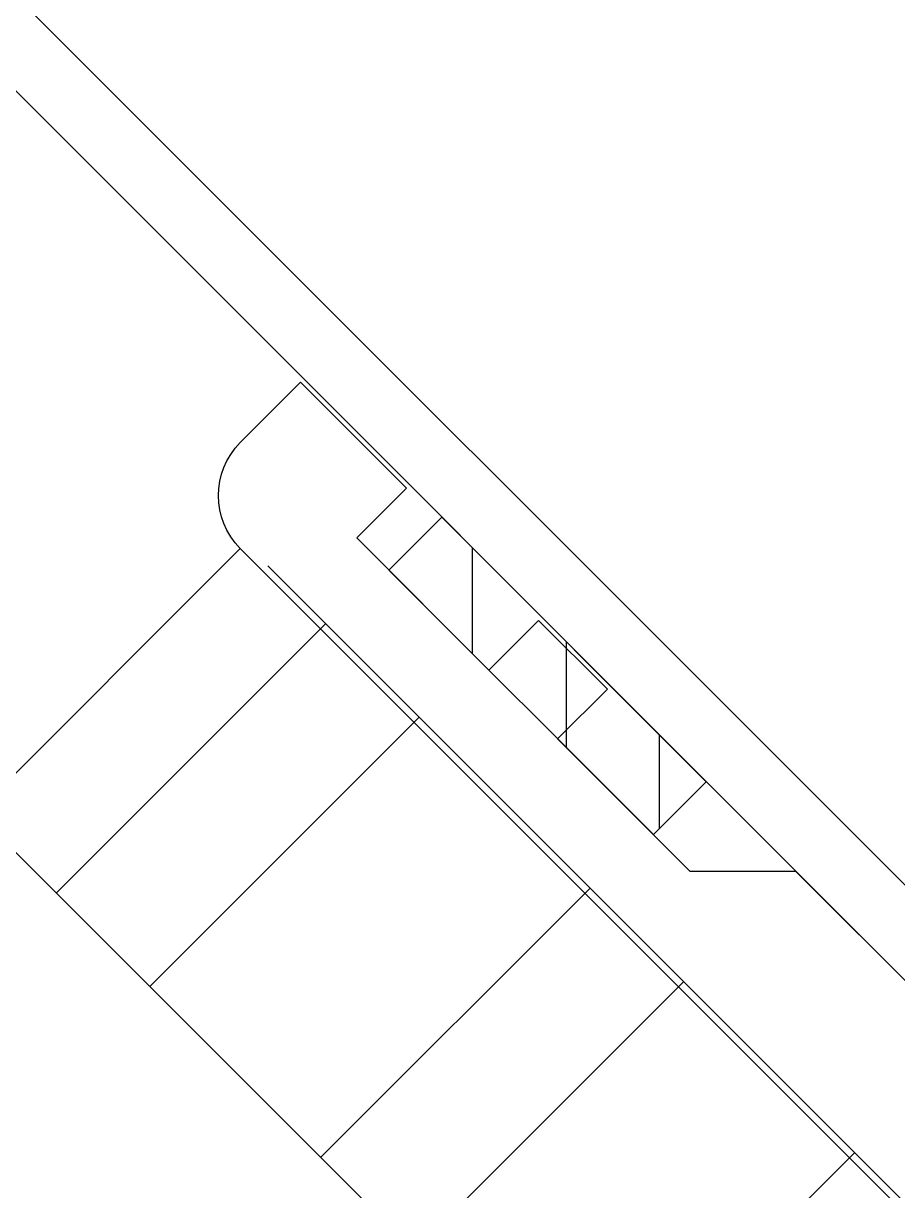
# Model space of a CAD drawing. Header units: inches. Extents: x 0 to 10293, y 0 to 4182.
# Drawn here: x 2983.182 to 2983.766, y 3512.161 to 3512.941 of the extents above; entities that cross this region are included whole.
import ezdxf

# ---------------------------------------------------------------- set-up
doc = ezdxf.new("R2010")
doc.units = ezdxf.units.IN
doc.header["$LTSCALE"] = 48
doc.header["$MEASUREMENT"] = 0
doc.styles.add('NOTATION', font='romans.shx', dxfattribs={"width": 0.75})
doc.dimstyles.new('AVANT$7', dxfattribs={"dimscale": 96, "dimtxt": 0.09375, "dimasz": 0.078125, "dimexe": 0.0625, "dimexo": 0.046875, "dimgap": 0.03125, "dimtad": 0, "dimdec": 3, "dimrnd": 0.125, "dimzin": 15, "dimdsep": 46, "dimlunit": 4, "dimtxsty": 'NOTATION', "dimblk1": 'AVATICK', "dimblk2": 'AVATICK', "dimsah": 1, "dimcen": 0.0625, "dimdle": 0.09375, "dimclrd": 256, "dimclre": 256, "dimclrt": 11, "dimaunit": 1, "dimadec": 0, "dimazin": 0, "dimtfac": 1.5, "dimtdec": 3, "dimtix": 1, "dimtmove": 1, "dimatfit": 3, "dimldrblk": 'AVATICK', "dimfxl": 0, "dimtvp": 1.25, "dimfrac": 2, "dimtolj": 1, "dimtzin": 15, "dimarcsym": 0})

# ---------------------------------------------------------------- blocks, each defined once
blk = doc.blocks.new('14FOAM')
at = {"linetype": 'Continuous'}
for p, q in [((-0.25, 0.0058), (-0.2058, 0.05)), ((-0.25, 0.05), (-0.25, 0)), ((0, 0.05), (-0.25, 0.05)), ((-0.11742, 0.05), (-0.16742, 0)), ((-0.07902, 0), (-0.02902, 0.05)), ((0, 0), (0, 0.05)), ((-0.25, 0), (0, 0))]:
    blk.add_line(p, q, dxfattribs=at)
blk = doc.blocks.new('397R5X')
for p, q in [((0.56998, 0.11), (0.32, 0.11)), ((0.61998, 0.06), (0.56998, 0.11)), ((0.74498, 0.107), (0.80998, 0.107)), ((0.74498, 0.06), (0.74498, 0.107)), ((0.80998, 0.06), (0.80998, 0.107)), ((0.93498, 0.107), (1.03498, 0.107)), ((0.93498, 0.06), (0.93498, 0.107)), ((1.03498, 0.107), (1.03498, 0.05)), ((0.61998, 0.06), (0.74498, 0.06)), ((0.80998, 0.06), (0.93498, 0.06)), ((-0.98498, 0), (0.98498, 0))]:
    blk.add_line(p, q)
blk.add_arc((0.98498, 0.05), 0.05, 270, 360)
blk = doc.blocks.new('AVATICK')
blk.add_line((-1, 0), (0.63143, 0))
at = {"const_width": 0.14142}
blk.add_lwpolyline([(0.47143, 0.47143), (-0.47143, -0.47143)], dxfattribs=at)

msp = doc.modelspace()

# ---------------------------------------------------------------- hatches: boundary and pattern name
h = msp.add_hatch()
h.set_pattern_fill('STEEL', color=256, scale=2, style=0)
h.set_pattern_definition([(45, (-978.84915, 802.82162), (-0.176776695, 0.176776695), []), (45, (-978.84915, 802.94662), (-0.176776695, 0.176776695), [])])
edge = h.paths.add_edge_path()
edge.add_line((2983.32687, 3512.59031), (2983.15009, 3512.41354))
edge.add_line((2983.15009, 3512.41354), (2984.23496, 3511.32866))
edge.add_line((2984.23496, 3511.32866), (2981.05125, 3511.32866))
edge.add_line((2981.05125, 3511.32866), (2981.05125, 3511.07866))
edge.add_line((2981.05125, 3511.07866), (2984.84518, 3511.07866))
edge.add_line((2984.84518, 3511.07866), (2983.34518, 3512.57866))

# ---------------------------------------------------------------- linework, layer by layer
at = {"linetype": 'Continuous'}
for p, q in [((2981.79067, 3514.34572), (2983.91198, 3512.2244)), ((2981.75885, 3514.3139), (2983.88016, 3512.19258))]:
    msp.add_line(p, q, dxfattribs=at)
at = {"flags": 128}
msp.add_lwpolyline([(2983.32687, 3512.59031), (2983.15009, 3512.41354), (2984.23496, 3511.32866), (2981.05125, 3511.32866), (2981.05125, 3511.07866), (2984.84518, 3511.07866), (2983.34518, 3512.57866)], dxfattribs=at)

# ---------------------------------------------------------------- block references
at = {"extrusion": (0, 0, -1), "xscale": 0.9999969781931285, "yscale": 0.9999969781929394, "zscale": -0.999996978193125, "rotation": 44.99999999998158}
for name, p in [('397R5X', (-2984.02335, 3511.89383)), ('14FOAM', (-2983.42624, 3512.5758))]:
    msp.add_blockref(name, p, dxfattribs=at)

# ---------------------------------------------------------------- leaders
msp.add_leader([(2986.78951, 3511.9842), (2965.16574, 3519.6522), (2961.83432, 3519.6522)], dimstyle='AVANT$7')

doc.saveas('drawing.dxf')
